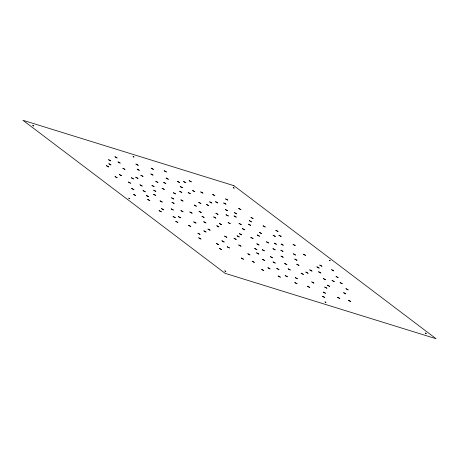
<?xml version="1.0" encoding="UTF-8"?>
<svg xmlns="http://www.w3.org/2000/svg" width="459" height="459" viewBox="0 0 459 459"><rect width="100%" height="100%" fill="white"/><g stroke="black" fill="none" stroke-linecap="round" stroke-linejoin="round"><path stroke-width="0.69" d="M115.014 156.766L117.183 157.971L114.997 156.806M120.103 163.083L117.946 161.872L120.126 163.054M122.892 168.246L125.06 169.451L122.88 168.287M117.114 177.771L114.957 176.56L117.137 177.736M131.394 177.753L133.563 178.958L131.383 177.794M140.89 175.24L143.065 176.428L140.873 175.281M130.522 183.227L128.365 182.016L130.545 183.193M150.913 173.938L153.082 175.143L150.902 173.99M160.122 200.893L162.291 202.098L160.105 200.916M173.41 192.728L175.579 193.933L173.399 192.78M179.71 191.288L181.873 192.499L179.693 191.346M171.597 197.823L173.766 199.028L171.586 197.875M192.654 190.514L194.823 191.719L192.637 190.554M171.23 208.862L173.399 210.067L171.218 208.902M194.255 205.053L196.423 206.263L194.243 205.093M180.502 217.79L178.344 216.579L180.525 217.761M177.84 222.466L175.682 221.255L177.868 222.431M211.777 203.021L209.648 201.799L211.834 202.976M225.639 198.902L227.807 200.107L225.627 198.954M190.623 226.471L188.494 225.249L190.674 226.425M203.796 221.749L205.965 222.954L203.785 221.789M217.996 214.422L215.828 213.211L218.008 214.393M227.48 210.744L225.352 209.522L227.532 210.704M208.007 229.081L210.182 230.263L207.99 229.133M218.874 226.924L216.746 225.702L218.926 226.884M236.196 217.124L234.027 215.919L236.213 217.101M237.125 235.823L239.3 237.005L237.114 235.874M234.073 238.273L236.242 239.478L234.061 238.324M258.945 244.986L256.782 243.775L258.968 244.951M266.472 241.801L268.647 242.989L266.455 241.841M262.267 249.685L264.436 250.889L262.25 249.725M274.304 243.138L276.473 244.343L274.293 243.19M252.221 261.217L254.389 262.422L252.209 261.274M295.171 245.559L293.014 244.343L295.194 245.525M275.171 263.087L273.042 261.871L275.222 263.047M295.464 255.043L293.335 253.821L295.521 254.997M303.439 254.194L305.608 255.399L303.428 254.234M297.346 278.814L295.189 277.603L297.369 278.779M319.831 265.067L322 266.272L319.82 265.107M324.788 287.064L326.963 288.246L324.777 287.116M325.425 293.255L323.268 292.044L325.454 293.221M322.585 296.29L324.754 297.495L322.574 296.348M346.029 288.694L348.197 289.899L346.011 288.734M345.73 293.88L343.567 292.687L345.759 293.846M32.801 125.468L33.765 125.995L32.79 125.496M133.919 157.076L132.995 156.525L133.948 157.058M128.847 198.168L129.805 198.695L128.836 198.196M234.119 188.092L233.155 187.616L234.124 188.115M224.881 270.908L225.845 271.395L224.876 270.885M330.141 260.838L329.195 260.305L330.17 260.815M325.07 301.924L326.028 302.458L325.064 301.97M426.199 333.532L425.235 333.016L426.21 333.515M106.465 165.716L108.645 166.915L106.465 165.716M108.599 159.726L110.774 160.925L108.617 159.709M108.852 163.765L111.021 164.97L108.898 163.743M121.612 175.745L119.426 174.569L121.612 175.745M136.002 164.098L138.176 165.297L136.002 164.098M137.184 169.17L139.358 170.369L137.201 169.153M133.862 189.642L131.681 188.46L133.862 189.642M137.958 178.379L135.778 177.203L137.958 178.379M135.709 195.551L133.523 194.375L135.698 195.574M145.251 191.793L143.065 190.617L145.251 191.793M153.392 169.371L151.206 168.195L153.392 169.371M155.831 181.322L158.005 182.521L155.871 181.299M149.852 200.606L147.666 199.424L149.852 200.606M155.865 191.328L153.673 190.169L155.813 191.369M166.365 171.959L164.184 170.782L166.365 171.959M164.288 189.447L162.102 188.265L164.288 189.447M168.315 179.239L166.129 178.063L168.315 179.239M161.528 208.633L163.702 209.832L161.545 208.621M172.033 202.327L174.208 203.521L172.079 202.304M179.567 182.521L177.386 181.345L179.567 182.521M185.809 182.722L183.629 181.546L185.809 182.722M180.915 199.9L183.089 201.099L180.961 199.877M175.275 217.698L173.089 216.522L175.275 217.698M191.283 181.844L189.097 180.668L191.277 181.862M180.938 210.641L183.112 211.84L180.984 210.618M190.296 193.698L188.11 192.539L190.244 193.738M192.074 213.177L189.888 212.001L192.074 213.177M200.755 191.948L202.93 193.141L200.772 191.931M199.068 211.324L201.249 212.523L199.068 211.324M197.938 233.218L200.113 234.411L197.955 233.201M212.706 194.484L214.881 195.677L212.724 194.467M200.927 238.996L198.741 237.814L200.927 238.996M205.982 231.979L203.802 230.797L205.976 231.996M217.778 202.935L215.592 201.753L217.778 202.935M213.705 216.941L215.879 218.14L213.745 216.918M228.295 215.948L226.109 214.772L228.295 215.948M218.564 244.653L216.384 243.477L218.564 244.653M221.955 240.809L224.135 242.008L221.955 240.809M224.646 236.104L226.826 237.297L224.646 236.104M221.611 249.581L219.425 248.422L221.605 249.598M236.655 213.848L234.474 212.666L236.655 213.848M239.064 223.418L241.239 224.617L239.064 223.418M251.004 217.446L253.179 218.645L251.05 217.423M248.554 224.199L250.734 225.398L248.6 224.176M240.952 246.185L238.772 245.008L240.952 246.185M241.291 258.021L243.465 259.22L241.291 258.021M247.854 253.775L250.029 254.969L247.871 253.758M254.734 248.48L256.908 249.679L254.734 248.48M265.222 226.964L263.036 225.788L265.21 226.987M261.687 269.462L263.862 270.655L261.728 269.439M272.99 248.68L275.165 249.874L272.99 248.68M267.941 267.735L270.116 268.928L267.958 267.717M281.109 236.425L278.929 235.243L281.109 236.425M281.132 244.056L283.306 245.255L281.149 244.045M283.163 257.252L280.983 256.076L283.157 257.269M278.957 269.576L276.777 268.395L278.957 269.576M284.678 263.46L286.852 264.659L284.678 263.46M280.306 277.15L278.114 276.002L280.306 277.15M288.172 268.859L290.346 270.053L288.189 268.842M287.386 276.783L285.2 275.607L287.386 276.783M294.804 259.083L296.979 260.282L294.804 259.083M298.958 265.382L296.778 264.2L298.958 265.382M303.347 274.407L301.161 273.231L303.347 274.407M308.046 273.266L305.866 272.084L308.046 273.266M311.965 271.062L309.779 269.881L311.965 271.062M307.484 286.215L309.659 287.414L307.484 286.215M316.951 266.868L319.131 268.067L316.951 266.868M320.835 272.973L318.649 271.797L320.835 272.973M323.343 278.584L325.523 279.783L323.388 278.561M331.616 269.72L333.791 270.919L331.633 269.708M336.051 276.502L338.226 277.701L336.097 276.479M334.244 281.66L332.064 280.483L334.244 281.66M342.236 283.76L340.05 282.578L342.23 283.777M148.624 196.681L146.432 195.54L148.624 196.681M154.063 186.583L151.872 185.425L154.058 186.601M155.79 195.454L153.599 194.306L155.79 195.454M161.304 211.811L159.118 210.664L161.304 211.811M182.389 187.702L180.198 186.555L182.389 187.702M200.922 203.544L198.753 202.35L200.922 203.544M195.987 223.057L193.796 221.909L195.987 223.057M202.012 216.327L204.18 217.537L202.052 216.309M206.619 204.507L208.788 205.712L206.619 204.507M225.937 204.14L223.751 202.993L225.937 204.14M219.368 223.487L221.536 224.692L219.413 223.464M238.709 208.438L240.877 209.643L238.709 208.438M229.414 247.94L227.222 246.793L229.414 247.94M239.466 233.677L241.629 234.882L239.483 233.66M244.544 229.793L242.375 228.599L244.544 229.793M249.352 220.699L251.521 221.904L249.398 220.676M253.035 238.548L250.843 237.401L253.035 238.548M261.687 233.608L259.496 232.461L261.687 233.608M262.582 259.352L264.751 260.557L262.582 259.352M273.162 235.283L275.331 236.488L273.162 235.283M270.351 256.633L272.52 257.838L270.397 256.61M280.902 250.247L283.071 251.452L280.948 250.224M297.013 283.737L294.821 282.595L297.013 283.737M311.804 281.958L313.973 283.163L311.85 281.935M329.602 286.336L327.41 285.188L329.602 286.336M339.78 298.448L337.589 297.3L339.78 298.448M350.733 301.529L348.547 300.381L350.733 301.529M142.192 186.044L140.029 184.851L142.192 186.044M163.702 182.389L165.871 183.594L163.748 182.366M228.129 222.563L230.298 223.768L228.175 222.54M257.287 234.985L259.455 236.19L257.287 234.985M256.615 252.846L258.784 254.056L256.615 252.846M278.016 231.514L275.848 230.32L278.016 231.514M233.855 185.666L22.95 120.281L225.145 273.334L436.05 338.719L233.855 185.666"/></g></svg>
